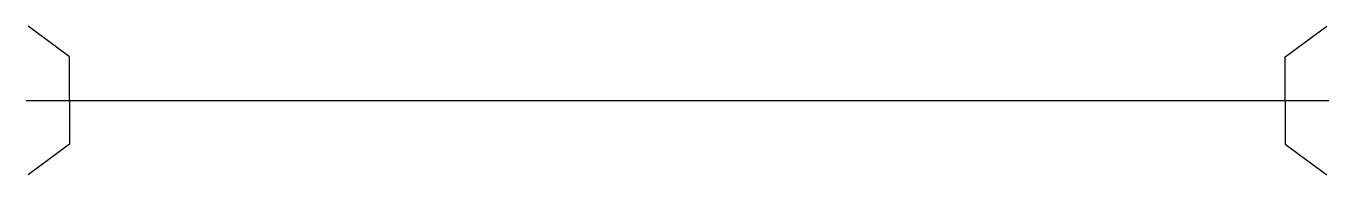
# Model space of a CAD drawing. Header units: metres. Extents: x 9.5 to 39.5, y 13.6 to 17.
import ezdxf

# ---------------------------------------------------------------- set-up
doc = ezdxf.new("R2010")
doc.units = ezdxf.units.M
doc.layers.add('1', color=7, linetype='Continuous')

msp = doc.modelspace()

# ---------------------------------------------------------------- linework, layer by layer
for p, q in [((10.48, 16.3), (9.53, 17.01)), ((38.47, 16.3), (39.43, 17.01)), ((10.48, 15.3), (10.48, 16.3)), ((38.47, 15.3), (38.47, 16.3)), ((10.48, 15.3), (10.48, 14.3)), ((38.47, 15.3), (38.47, 14.3)), ((10.48, 14.3), (9.53, 13.59)), ((38.47, 14.3), (39.43, 13.59))]:
    msp.add_line(p, q)
at = {"layer": '1'}
msp.add_lwpolyline([(9.48, 15.3), (39.48, 15.3)], dxfattribs=at)

doc.saveas('drawing.dxf')
